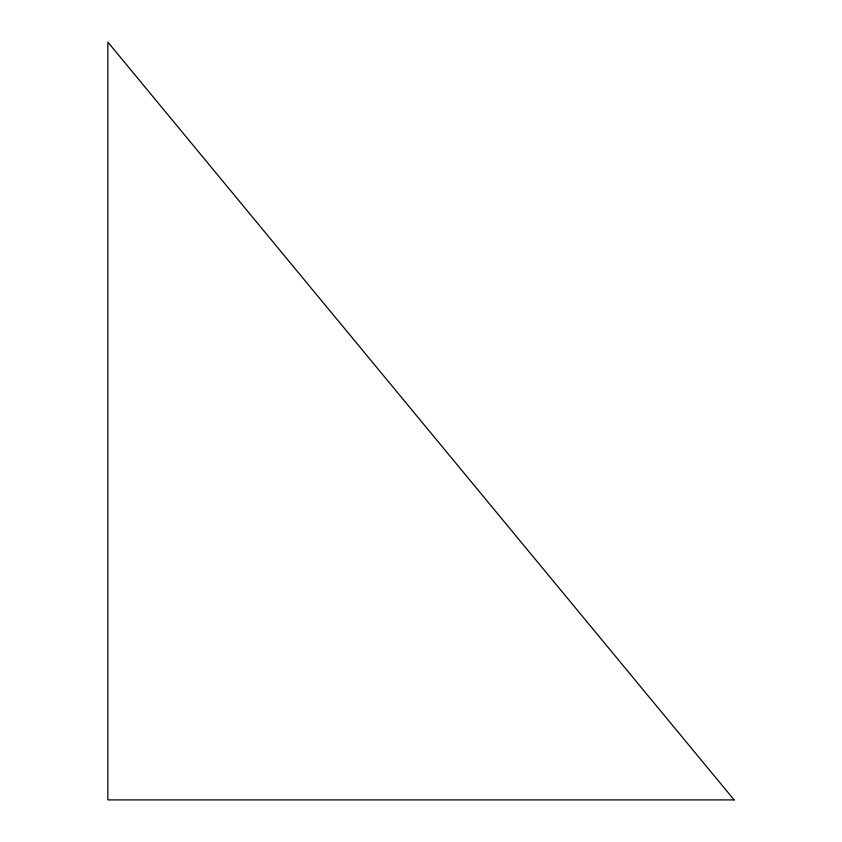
<?xml version="1.0" encoding="UTF-8"?>
<svg xmlns="http://www.w3.org/2000/svg" width="842" height="842" viewBox="0 0 842 842"><rect width="100%" height="100%" fill="white"/><g stroke="black" fill="none" stroke-linecap="round" stroke-linejoin="round"><path stroke-width="1.26" d="M734.14 799.9L107.86 799.9L107.86 42.1L734.14 799.9"/></g></svg>
